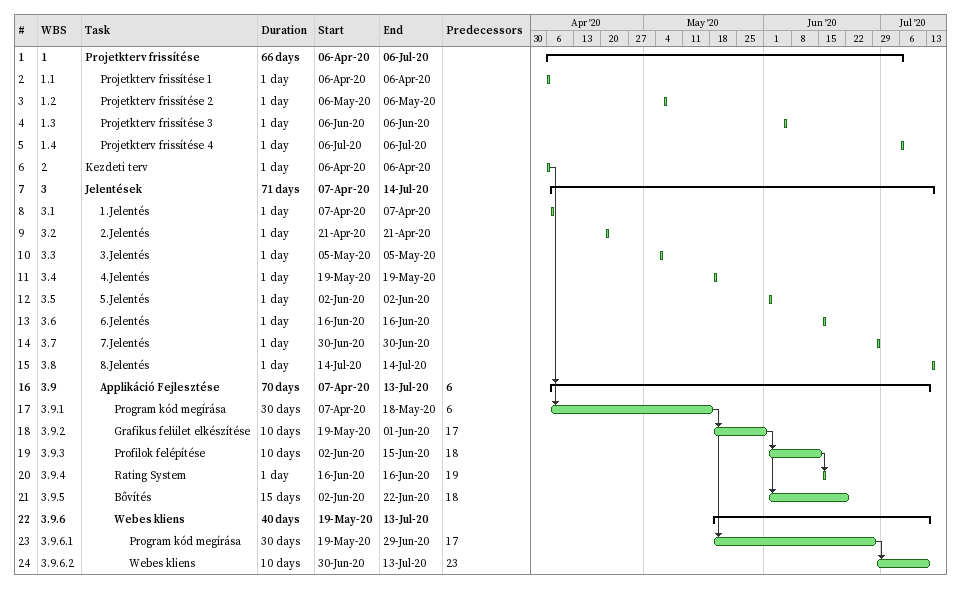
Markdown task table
| ID | WBS | Task | Duration | Start | Finish | Predecessors |
|---|---|---|---|---|---|---|
| 1 | 1 | **Projetkterv frissítése** | 66d | 2020-04-06 | 2020-07-06 |  |
| 2 | 1.1 | Projetkterv frissítése 1 | 1d | 2020-04-06 | 2020-04-06 |  |
| 3 | 1.2 | Projetkterv frissítése 2 | 1d | 2020-05-06 | 2020-05-06 |  |
| 4 | 1.3 | Projetkterv frissítése 3 | 1d | 2020-06-06 | 2020-06-06 |  |
| 5 | 1.4 | Projetkterv frissítése 4 | 1d | 2020-07-06 | 2020-07-06 |  |
| 6 | 2 | Kezdeti terv | 1d | 2020-04-06 | 2020-04-06 |  |
| 7 | 3 | **Jelentések** | 71d | 2020-04-07 | 2020-07-14 |  |
| 8 | 3.1 | 1.Jelentés | 1d | 2020-04-07 | 2020-04-07 |  |
| 9 | 3.2 | 2.Jelentés | 1d | 2020-04-21 | 2020-04-21 |  |
| 10 | 3.3 | 3.Jelentés | 1d | 2020-05-05 | 2020-05-05 |  |
| 11 | 3.4 | 4.Jelentés | 1d | 2020-05-19 | 2020-05-19 |  |
| 12 | 3.5 | 5.Jelentés | 1d | 2020-06-02 | 2020-06-02 |  |
| 13 | 3.6 | 6.Jelentés | 1d | 2020-06-16 | 2020-06-16 |  |
| 14 | 3.7 | 7.Jelentés | 1d | 2020-06-30 | 2020-06-30 |  |
| 15 | 3.8 | 8.Jelentés | 1d | 2020-07-14 | 2020-07-14 |  |
| 16 | 3.9 | **Applikáció Fejlesztése** | 70d | 2020-04-07 | 2020-07-13 | 6 |
| 17 | 3.9.1 | Program kód megírása | 30d | 2020-04-07 | 2020-05-18 | 6 |
| 18 | 3.9.2 | Grafikus felület elkészítése | 10d | 2020-05-19 | 2020-06-01 | 17 |
| 19 | 3.9.3 | Profilok felépítése | 10d | 2020-06-02 | 2020-06-15 | 18 |
| 20 | 3.9.4 | Rating System | 1d | 2020-06-16 | 2020-06-16 | 19 |
| 21 | 3.9.5 | Bővítés | 15d | 2020-06-02 | 2020-06-22 | 18 |
| 22 | 3.9.6 | **Webes kliens** | 40d | 2020-05-19 | 2020-07-13 |  |
| 23 | 3.9.6.1 | Program kód megírása | 30d | 2020-05-19 | 2020-06-29 | 17 |
| 24 | 3.9.6.2 | Webes kliens | 10d | 2020-06-30 | 2020-07-13 | 23 |
